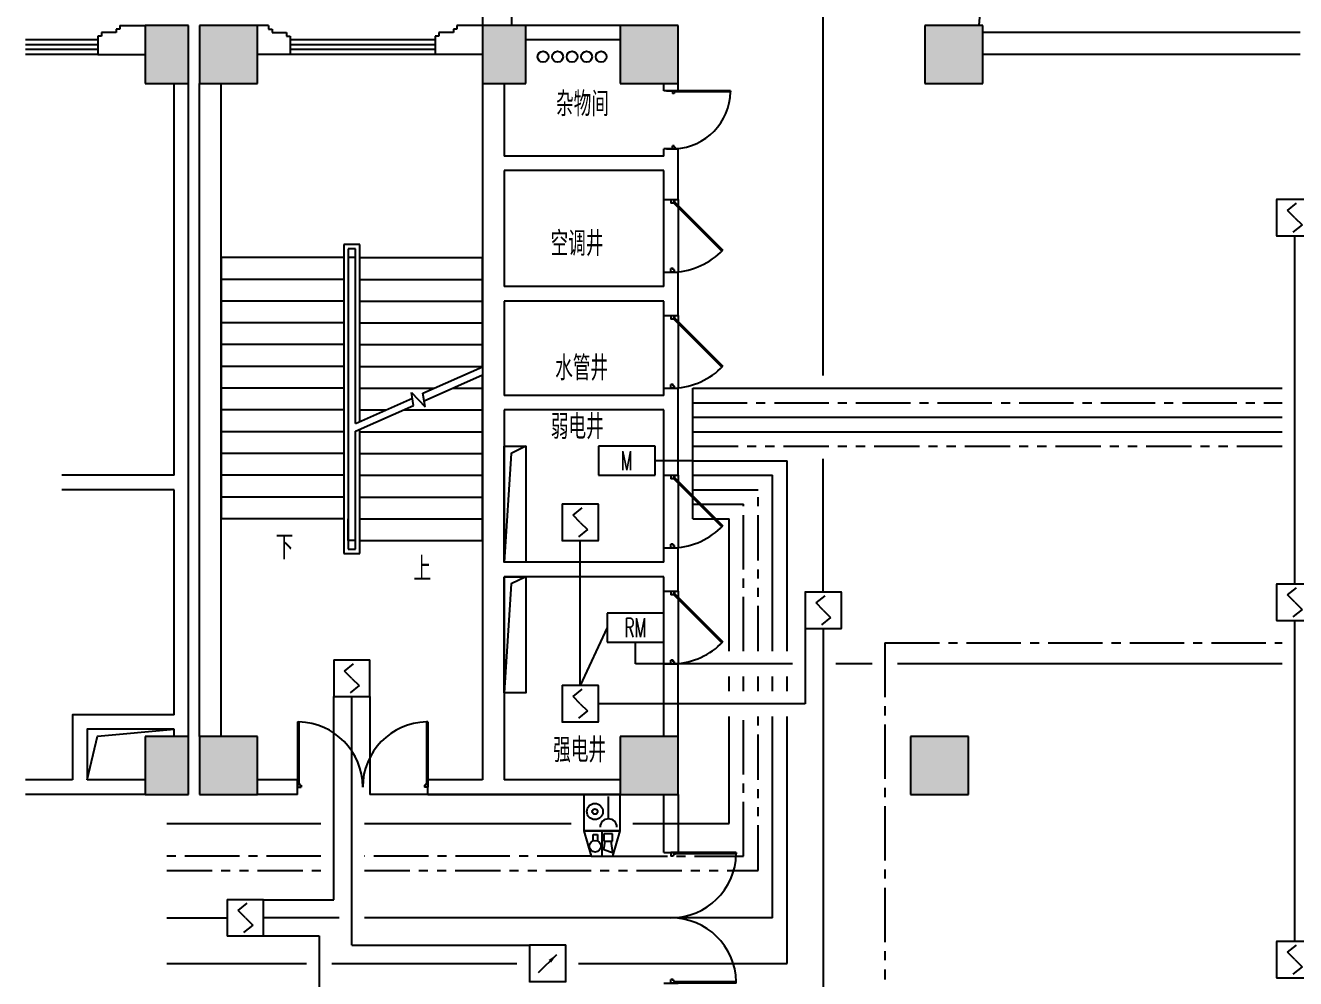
# Model space of a CAD drawing. Extents: x 190999 to 918899, y -200814 to 215286.
# Drawn here: x 686949 to 704460, y -46434 to -33296 of the extents above; entities that cross this region are included whole.
import ezdxf
from ezdxf.enums import TextEntityAlignment as Align

# ---------------------------------------------------------------- set-up
doc = ezdxf.new("R2010")
doc.units = 0
doc.header["$LTSCALE"] = 1000
doc.header["$MEASUREMENT"] = 0
doc.linetypes.add('CENTER2', pattern=[1.125, 0.75, -0.125, 0.125, -0.125])
doc.linetypes.add('PHANTOM2', pattern=[1.25, 0.625, -0.125, 0.125, -0.125, 0.125, -0.125])
for name, color, linetype in [('00-EQUIP', 3, 'Continuous'), ('00-WIRE-4', 6, 'Continuous'), ('A-墙线', 2, 'Continuous'), ('A-外窗', 145, 'Continuous'), ('A-门', 167, 'Continuous'), ('COLUMN', 2, 'Continuous'), ('DIM_SYMB', 3, 'Continuous'), ('PUB_HATCH', 250, 'Continuous'), ('PUB_TEXT', 7, 'Continuous'), ('STAIR', 5, 'Continuous'), ('房间名称', 7, 'Continuous'), ('洞口线', 165, 'Continuous'), ('电井开洞', 97, 'Continuous'), ('雨水管', 151, 'Continuous')]:
    doc.layers.add(name, color=color, linetype=linetype)
doc.styles.add('_COMPLEX', font='COMPLEX.shx', dxfattribs={"width": 0.5})
doc.styles.add('_TCH_DIM', font='SIMPLEX', dxfattribs={"bigfont": 'GBCBIG'})
doc.styles.get("Standard").update_dxf_attribs({"font": 'simhei.ttf'})
doc.styles.add('XXK', font='romans.shx', dxfattribs={"width": 0.75, "bigfont": 'hzf.shx'})
doc.linetypes.add('4INE', pattern='A,1,-0.15,["4",XXK,S=0.3,R=0,X=-0.1,Y=-0.1],-0.25', length=1.4)
doc.linetypes.add('BIG-DLINE', pattern='A,1,-0.15,["D",XXK,S=0.2,R=0,X=-0.1,Y=-0.09],-0.2', length=1.35)

# ---------------------------------------------------------------- blocks, each defined once
blk = doc.blocks.new('m1800')
at = {"layer": 'A-墙线'}
for p, q in [((-900, -100), (-900, 100)), ((900, -100), (900, 100))]:
    blk.add_line(p, q, dxfattribs=at)
at = {"layer": 'A-门'}
for p, q in [((-900, 900), (-900, 0)), ((-900, 900), (-880, 900)), ((-880, 900), (-880, 50)), ((880, 900), (880, 50)), ((900, 900), (880, 900)), ((900, 900), (900, 0)), ((-900, 50), (-870, 50)), ((-900, 0), (-850, 0)), ((-870, 50), (-870, 30)), ((-870, 30), (-850, 30)), ((-850, 30), (-850, 0)), ((850, 30), (850, 0)), ((870, 30), (850, 30)), ((900, 0), (850, 0)), ((870, 50), (870, 30)), ((900, 50), (870, 50))]:
    blk.add_line(p, q, dxfattribs=at)
for centre, start, end in [((-900, 0), 0, 88.7267), ((900, 0), 91.2733, 180)]:
    blk.add_arc(centre, 900, start, end, dxfattribs=at)
blk = doc.blocks.new('bfm01')
at = {"layer": 'A-墙线'}
for p, q in [((-200, 0), (0, 0)), ((-200, -1000), (0, -1000))]:
    blk.add_line(p, q, dxfattribs=at)
at = {"layer": 'A-门'}
for p, q in [((-200, -1000), (-200, 0)), ((-100, 0), (-100, -50)), ((-70, -50), (-100, -50)), ((-50, -30), (-70, -30)), ((-70, -30), (-70, -50)), ((-64, -44), (-50, -30)), ((-64, -44), (603, -711)), ((-50, 0), (-50, -30)), ((-50, -30), (617, -697)), ((0, 0), (0, -1000)), ((-70, -950), (-100, -950)), ((-100, -1000), (-100, -950)), ((-50, -1000), (-100, -1000)), ((-70, -970), (-70, -950)), ((-50, -970), (-70, -970)), ((-50, -1000), (-50, -970))]:
    blk.add_line(p, q, dxfattribs=at)
blk.add_arc((-100, 0), 1000, 272.866, 315.8103, dxfattribs=at)
blk = doc.blocks.new('m1000')
at = {"layer": 'A-墙线'}
for p, q in [((0, 0), (0, 200)), ((1000, 0), (1000, 200))]:
    blk.add_line(p, q, dxfattribs=at)
at = {"layer": 'A-门'}
for p, q in [((0, 1100), (0, 100)), ((0, 1100), (20, 1100)), ((20, 1100), (20, 150)), ((0, 150), (30, 150)), ((0, 100), (50, 100)), ((30, 150), (30, 130)), ((30, 130), (50, 130)), ((50, 130), (50, 100)), ((950, 130), (950, 100)), ((970, 130), (950, 130)), ((1000, 100), (950, 100)), ((970, 150), (970, 130)), ((1000, 150), (970, 150)), ((1000, 150), (1000, 100))]:
    blk.add_line(p, q, dxfattribs=at)
blk.add_arc((0, 100), 1000, 2.866, 88.854, dxfattribs=at)
blk = doc.blocks.new('_LINKPT1')
at = {"color": 0}
blk.add_line((0, 0), (0, 0), dxfattribs=at)
blk = doc.blocks.new('3S1KCGW2')
for p, q in [((0.5, 0.5), (-0.5, 0.5)), ((-0.5, 0.5), (-0.5, -0.5)), ((-0.2, 0.2), (0.05, 0.4)), ((0.5, -0.5), (0.5, 0.5)), ((0, 0), (-0.2, 0.2)), ((0, 0), (0.2, -0.2)), ((0.2, -0.2), (-0.05, -0.4)), ((-0.5, -0.5), (0.5, -0.5))]:
    blk.add_line(p, q)
at = {"const_width": 0.04, "flags": 128}
blk.add_lwpolyline([(-0.5, -0.5), (-0.5, 0.5), (0.5, 0.5), (0.5, -0.5)], close=True, dxfattribs=at)
at = {"xscale": 0.002, "yscale": 0.002, "zscale": 0.002}
for p in [(0, 0.5), (-0.5, 0), (0.5, 0), (0, -0.5)]:
    blk.add_blockref('_LINKPT1', p, dxfattribs=at)
at = {"flags": 9}
blk.add_attdef('A', (0, 0), '', height=0.00002, dxfattribs=at)
blk = doc.blocks.new('6A2DTKY2')
for p, q in [((0.78, 0.4), (-0.78, 0.4)), ((-0.78, 0.4), (-0.78, -0.4)), ((0.78, -0.4), (0.78, 0.4)), ((-0.78, -0.4), (0.78, -0.4))]:
    blk.add_line(p, q)
at = {"xscale": 0.002, "yscale": 0.002, "zscale": 0.002}
for p in [(0, 0.4), (-0.78, 0), (0.78, 0), (0, -0.4)]:
    blk.add_blockref('_LINKPT1', p, dxfattribs=at)
at = {"style": '_COMPLEX', "width": 0.6, "flags": 8}
blk.add_attdef('$TEXT$', text='', height=0.52, dxfattribs=at).set_placement((0, 0), align=Align.MIDDLE_CENTER)
at = {"flags": 9}
blk.add_attdef('A', (0, 0), '', height=0.00002, dxfattribs=at)
blk = doc.blocks.new('3T1W6ZCM')
for p, q in [((0.5, 0.5), (-0.5, 0.5)), ((-0.5, 0.5), (-0.5, -0.5)), ((0.5, -0.5), (0.5, 0.5)), ((-0.178, 0.172), (-0.178, -0.443)), ((-0.5, -0.5), (0.5, -0.5))]:
    blk.add_line(p, q)
at = {"const_width": 0.04}
blk.add_lwpolyline([(-0.5, 0.5), (-0.5, -0.5), (0.5, -0.5), (0.5, 0.5)], close=True, dxfattribs=at)
for radius in [0.222, 0.074]:
    blk.add_circle((0.197, -0.03), radius)
blk.add_arc((-0.178, 0.403), 0.231, 180, 0)
at = {"xscale": 0.002, "yscale": 0.002, "zscale": 0.002}
for p in [(0, 0.5), (-0.5, 0), (0.5, 0), (0, -0.5)]:
    blk.add_blockref('_LINKPT1', p, dxfattribs=at)
at = {"flags": 9}
blk.add_attdef('A', (0, 0), '', height=0.00002, dxfattribs=at)
blk = doc.blocks.new('6A2OE7N0')
for p, q in [((-0.3, 0.35), (-0.5, -0.35)), ((0.3, 0.35), (-0.3, 0.35)), ((-0.246, -0.061), (-0.286, 0.259)), ((-0.286, 0.259), (-0.046, 0.179)), ((-0.046, 0.179), (-0.086, -0.061)), ((0, 0.35), (0, -0.35)), ((0.5, -0.35), (0.3, 0.35)), ((-0.5, -0.35), (0.5, -0.35)), ((-0.286, -0.061), (-0.286, -0.261)), ((-0.046, -0.061), (-0.286, -0.061)), ((-0.286, -0.261), (-0.046, -0.261)), ((-0.046, -0.261), (-0.046, -0.061)), ((0.13, -0.244), (0.13, -0.072)), ((0.25, -0.244), (0.13, -0.244)), ((0.25, -0.072), (0.25, -0.244))]:
    blk.add_line(p, q)
at = {"const_width": 0.04, "flags": 128}
blk.add_lwpolyline([(-0.5, -0.35), (-0.3, 0.35), (0.3, 0.35), (0.5, -0.35)], close=True, dxfattribs=at)
blk.add_circle((0.19, 0.076), 0.16)
at = {"xscale": 0.002, "yscale": 0.002, "zscale": 0.002}
for p in [(-0.4, 0), (0, 0.35), (0.4, 0), (0, -0.35)]:
    blk.add_blockref('_LINKPT1', p, dxfattribs=at)
at = {"flags": 9}
blk.add_attdef('A', (0, 0), '', height=0.00002, dxfattribs=at)
blk = doc.blocks.new('3S2OQ2I8')
for p, q in [((-0.5, 0.5), (0.5, 0.5)), ((-0.5, -0.5), (-0.5, 0.5)), ((0.5, 0.5), (0.5, -0.5)), ((-0.25, -0.25), (0.25, 0.25)), ((0.5, -0.5), (-0.5, -0.5))]:
    blk.add_line(p, q)
at = {"const_width": 0.04, "flags": 128}
blk.add_lwpolyline([(-0.5, -0.5), (-0.5, 0.5), (0.5, 0.5), (0.5, -0.5)], close=True, dxfattribs=at)
blk.add_solid([(0.25, 0.25), (0.021, 0.097), (0.097, 0.029)])
at = {"xscale": 0.002, "yscale": 0.002, "zscale": 0.002}
for p in [(0, 0.5), (-0.5, 0), (0.5, 0), (0, -0.5)]:
    blk.add_blockref('_LINKPT1', p, dxfattribs=at)
at = {"flags": 9}
blk.add_attdef('A', (0, 0), '', height=0.00002, dxfattribs=at)
blk = doc.blocks.new('6A2DRK5Q')
for p, q in [((0.78, 0.4), (-0.78, 0.4)), ((-0.78, 0.4), (-0.78, -0.4)), ((0.78, -0.4), (0.78, 0.4)), ((-0.78, -0.4), (0.78, -0.4))]:
    blk.add_line(p, q)
at = {"xscale": 0.002, "yscale": 0.002, "zscale": 0.002}
for p in [(0, 0.4), (-0.78, 0), (0.78, 0), (0, -0.4)]:
    blk.add_blockref('_LINKPT1', p, dxfattribs=at)
at = {"style": '_COMPLEX', "width": 0.6, "flags": 8}
blk.add_attdef('$TEXT$', text='', height=0.52, dxfattribs=at).set_placement((0, 0), align=Align.MIDDLE_CENTER)
at = {"flags": 9}
blk.add_attdef('A', (0, 0), '', height=0.00002, dxfattribs=at)

msp = doc.modelspace()

# ---------------------------------------------------------------- hatches: boundary and pattern name
at = {"layer": 'PUB_HATCH'}
for points in [[(689198.5, -33296.3), (688598.5, -33296.3), (688598.5, -34096.3), (689198.5, -34096.3)], [(690148.5, -33296.3), (689348.5, -33296.3), (689348.5, -34096.3), (690148.5, -34096.3)], [(693848.5, -33296.3), (693248.5, -33296.3), (693248.5, -34096.3), (693848.5, -34096.3)], [(695948.5, -33296.3), (695148.5, -33296.3), (695148.5, -34096.3), (695948.5, -34096.3)], [(700148.5, -33296.3), (699348.5, -33296.3), (699348.5, -34096.3), (700148.5, -34096.3)], [(689198.5, -43096.3), (688598.5, -43096.3), (688598.5, -43896.3), (689198.5, -43896.3)], [(690148.5, -43096.3), (689348.5, -43096.3), (689348.5, -43896.3), (690148.5, -43896.3)], [(695948.5, -43096.3), (695148.5, -43096.3), (695148.5, -43896.3), (695948.5, -43896.3)], [(699948.5, -43896.3), (699948.5, -43096.3), (699148.5, -43096.3), (699148.5, -43896.3)]]:
    msp.add_hatch(color=256, dxfattribs=at).paths.add_polyline_path(points)

# ---------------------------------------------------------------- linework, layer by layer
at = {"layer": '00-WIRE-4'}
for p, q in [((697948.5, -38121.3), (697948.5, -29726.3)), ((704448.5, -40996.3), (704448.5, -36196.3)), ((696148.5, -40096.3), (696148.5, -38296.3)), ((696148.5, -38696.3), (704273.5, -38696.3)), ((696148.5, -39296.3), (695628.5, -39296.3)), ((697948.5, -41106.3), (697948.5, -39271.3)), ((696148.5, -39496.3), (697248.5, -39496.3)), ((697248.5, -41921.3), (697248.5, -39496.3)), ((696148.5, -39696.3), (697048.5, -39696.3)), ((694598.5, -42395.2), (694598.5, -40396.3)), ((704448.5, -45921.3), (704448.5, -41496.3)), ((694968.5, -41596.3), (694598.5, -42395.2)), ((697698.5, -41606.3), (697698.5, -42645.2)), ((697948.5, -41606.3), (697948.5, -48303.1)), ((697248.5, -42470.2), (697248.5, -42271.3)), ((691198.5, -45346.3), (691198.5, -42546.3)), ((691448.5, -45974.9), (691448.5, -42546.3)), ((691698.5, -42546.3), (691698.5, -43896.3)), ((697698.5, -42645.2), (694848.5, -42645.2)), ((697248.5, -45596.3), (697248.5, -42820.2)), ((694648.5, -43896.3), (691698.5, -43896.3)), ((690231.9, -45346.3), (691198.5, -45346.3)), ((688898.5, -45596.3), (689731.9, -45596.3)), ((691273.5, -45596.3), (690231.9, -45596.3)), ((697248.5, -45596.3), (691623.5, -45596.3)), ((690231.9, -45846.3), (690998.5, -45846.3)), ((690998.5, -45846.3), (690998.5, -48136.6)), ((691448.5, -45974.9), (693898.2, -45974.9))]:
    msp.add_line(p, q, dxfattribs=at)
at = {"layer": '00-WIRE-4', "linetype": '4INE'}
for p, q in [((696148.5, -38296.3), (704273.5, -38296.3)), ((696648.5, -41921.3), (696648.5, -40096.3)), ((695358.5, -42096.3), (695358.5, -41796.3)), ((697523.5, -42096.3), (695358.5, -42096.3)), ((698623.5, -42096.3), (698123.5, -42096.3)), ((704273.5, -42096.3), (698973.5, -42096.3)), ((696648.5, -42470.2), (696648.5, -42271.3)), ((696648.5, -44296.3), (696648.5, -42820.2)), ((688898.5, -44296.3), (691023.5, -44296.3)), ((691623.5, -44296.3), (694473.5, -44296.3)), ((695323.5, -44296.3), (696648.5, -44296.3))]:
    msp.add_line(p, q, dxfattribs=at)
at = {"layer": '00-WIRE-4', "linetype": 'CENTER2'}
for p, q in [((696148.5, -38496.3), (704273.5, -38496.3)), ((696148.5, -39896.3), (696848.5, -39896.3)), ((696848.5, -41921.3), (696848.5, -39896.3)), ((696148.5, -40096.3), (696648.5, -40096.3)), ((698798.5, -41806.3), (704273.5, -41806.3)), ((698798.5, -41806.3), (698798.5, -46446.3)), ((696848.5, -42470.2), (696848.5, -42271.3)), ((696848.5, -44746.3), (696848.5, -42820.2)), ((691023.5, -44746.3), (688898.5, -44746.3)), ((694753.9, -44746.3), (691623.5, -44746.3)), ((695048.5, -44746.3), (696848.5, -44746.3))]:
    msp.add_line(p, q, dxfattribs=at)
at = {"layer": '00-WIRE-4', "linetype": 'BIG-DLINE'}
for p, q in [((696148.5, -38896.3), (704273.5, -38896.3)), ((696148.5, -39296.3), (697448.5, -39296.3)), ((697448.5, -41921.3), (697448.5, -39296.3)), ((697448.5, -42470.2), (697448.5, -42271.3)), ((697448.5, -46224.9), (697448.5, -42820.2)), ((688898.5, -46224.9), (690823.5, -46224.9)), ((691173.5, -46224.9), (693723.2, -46224.9)), ((694573.2, -46224.9), (697448.5, -46224.9))]:
    msp.add_line(p, q, dxfattribs=at)
at = {"layer": '00-WIRE-4', "linetype": 'PHANTOM2'}
for p, q in [((696148.5, -39096.3), (704273.5, -39096.3)), ((697048.5, -41921.3), (697048.5, -39696.3)), ((697048.5, -42470.2), (697048.5, -42271.3)), ((697048.5, -44946.3), (697048.5, -42820.2)), ((688898.5, -44946.3), (691023.5, -44946.3)), ((691623.5, -44946.3), (697048.5, -44946.3))]:
    msp.add_line(p, q, dxfattribs=at)
at = {"layer": 'A-墙线'}
for p, q in [((693648.5, -32596.3), (693648.5, -33296.3)), ((693248.5, -32896.3), (693248.5, -33296.3)), ((687998.5, -33396.3), (687998.5, -33446.3)), ((688198.5, -33396.3), (687998.5, -33396.3)), ((688198.5, -33346.3), (688198.5, -33396.3)), ((688248.5, -33346.3), (688198.5, -33346.3)), ((688248.5, -33296.3), (688598.5, -33296.3)), ((688248.5, -33296.3), (688248.5, -33346.3)), ((690298.5, -33296.3), (690148.5, -33296.3)), ((690298.5, -33296.3), (690298.5, -33346.3)), ((690298.5, -33346.3), (690348.5, -33346.3)), ((690348.5, -33346.3), (690348.5, -33396.3)), ((690348.5, -33396.3), (690548.5, -33396.3)), ((690548.5, -33396.3), (690548.5, -33446.3)), ((692648.5, -33396.3), (692648.5, -33446.3)), ((692848.5, -33396.3), (692648.5, -33396.3)), ((692848.5, -33346.3), (692848.5, -33396.3)), ((692898.5, -33346.3), (692848.5, -33346.3)), ((693248.5, -33296.3), (692898.5, -33296.3)), ((692898.5, -33296.3), (692898.5, -33346.3)), ((695248.5, -33296.3), (693848.5, -33296.3)), ((687998.5, -33446.3), (687948.5, -33446.3)), ((687948.5, -33446.3), (687948.5, -33696.3)), ((690548.5, -33446.3), (690598.5, -33446.3)), ((690598.5, -33446.3), (690598.5, -33696.3)), ((692648.5, -33446.3), (692598.5, -33446.3)), ((692598.5, -33446.3), (692598.5, -33696.3)), ((695148.5, -33496.3), (693848.5, -33496.3)), ((687948.5, -33696.3), (688598.5, -33696.3)), ((690598.5, -33696.3), (690148.5, -33696.3)), ((693248.5, -33696.3), (692598.5, -33696.3)), ((688998.5, -39496.3), (688998.5, -34096.3)), ((689198.5, -43096.3), (689198.5, -34096.3)), ((689348.5, -43096.3), (689348.5, -34096.3)), ((689648.5, -43096.3), (689648.5, -34096.3)), ((693248.5, -34096.3), (693248.5, -43696.3)), ((693548.5, -34096.3), (693548.5, -35096.3)), ((695748.5, -34196.3), (695748.5, -34096.3)), ((695948.5, -34196.3), (695948.5, -34096.3)), ((695948.5, -34196.3), (695748.5, -34196.3)), ((695748.5, -35096.3), (695748.5, -34996.3)), ((695948.5, -34996.3), (695748.5, -34996.3)), ((695948.5, -35696.3), (695948.5, -34996.3)), ((695748.5, -35096.3), (693548.5, -35096.3)), ((693548.5, -35296.3), (693548.5, -36896.3)), ((695748.5, -35296.3), (693548.5, -35296.3)), ((695748.5, -35696.3), (695748.5, -35296.3)), ((695748.5, -36896.3), (695748.5, -36696.3)), ((695948.5, -37296.3), (695948.5, -36696.3)), ((695748.5, -36896.3), (693548.5, -36896.3)), ((693548.5, -37096.3), (693548.5, -38396.3)), ((695748.5, -37096.3), (693548.5, -37096.3)), ((695748.5, -37296.3), (695748.5, -37096.3)), ((695748.5, -38396.3), (695748.5, -38296.3)), ((695948.5, -39496.3), (695948.5, -38296.3)), ((695748.5, -38396.3), (693548.5, -38396.3)), ((693548.5, -38596.3), (693548.5, -40696.3)), ((695748.5, -38596.3), (693548.5, -38596.3)), ((695748.5, -39496.3), (695748.5, -38596.3)), ((688998.5, -39496.3), (687448.5, -39496.3)), ((688998.5, -39696.3), (687448.5, -39696.3)), ((688998.5, -42796.3), (688998.5, -39696.3)), ((695748.5, -40696.3), (695748.5, -40496.3)), ((695948.5, -41096.3), (695948.5, -40496.3)), ((695748.5, -40696.3), (693548.5, -40696.3)), ((693548.5, -40896.3), (693548.5, -43696.3)), ((695748.5, -40896.3), (693548.5, -40896.3)), ((695748.5, -41096.3), (695748.5, -40896.3)), ((695748.5, -43096.3), (695748.5, -42096.3)), ((695948.5, -43096.3), (695948.5, -42096.3)), ((688998.5, -43096.3), (688998.5, -42996.3)), ((687598.5, -43696.3), (686948.5, -43696.3)), ((688598.5, -43696.3), (687798.5, -43696.3)), ((690698.5, -43696.3), (690148.5, -43696.3)), ((693248.5, -43696.3), (692498.5, -43696.3)), ((695148.5, -43696.3), (693548.5, -43696.3)), ((688598.5, -43896.3), (686948.5, -43896.3)), ((690698.5, -43896.3), (690148.5, -43896.3)), ((692498.5, -43896.3), (695148.5, -43896.3)), ((695748.5, -44696.3), (695748.5, -43896.3)), ((695948.5, -43896.3), (695948.5, -44696.3))]:
    msp.add_line(p, q, dxfattribs=at)
for points in [[(688998.5, -42796.3), (687598.5, -42796.3), (687598.5, -43696.3)], [(688498.5, -42996.3), (687798.5, -42996.3), (687798.5, -43696.3)], [(688998.5, -42996.3), (687798.5, -42996.3), (687798.5, -43696.3)]]:
    msp.add_lwpolyline(points, dxfattribs=at)
at = {"layer": 'A-外窗'}
for p, q in [((687948.5, -33496.3), (686948.5, -33496.3)), ((687948.5, -33566.3), (686948.5, -33566.3)), ((692598.5, -33496.3), (690598.5, -33496.3)), ((692598.5, -33566.3), (690598.5, -33566.3)), ((687948.5, -33626.3), (686948.5, -33626.3)), ((687948.5, -33696.3), (686948.5, -33696.3)), ((692598.5, -33626.3), (690598.5, -33626.3)), ((692598.5, -33696.3), (690598.5, -33696.3))]:
    msp.add_line(p, q, dxfattribs=at)
at = {"layer": 'COLUMN'}
for p, q in [((689198.5, -33296.3), (688598.5, -33296.3)), ((688598.5, -33296.3), (688598.5, -34096.3)), ((689198.5, -34096.3), (689198.5, -33296.3)), ((690148.5, -33296.3), (689348.5, -33296.3)), ((689348.5, -33296.3), (689348.5, -34096.3)), ((690148.5, -34096.3), (690148.5, -33296.3)), ((693848.5, -33296.3), (693248.5, -33296.3)), ((693248.5, -33296.3), (693248.5, -34096.3)), ((693848.5, -34096.3), (693848.5, -33296.3)), ((695948.5, -33296.3), (695148.5, -33296.3)), ((695148.5, -33296.3), (695148.5, -34096.3)), ((695948.5, -34096.3), (695948.5, -33296.3)), ((700148.5, -33296.3), (699348.5, -33296.3)), ((699348.5, -33296.3), (699348.5, -34096.3)), ((700148.5, -34096.3), (700148.5, -33296.3)), ((688598.5, -34096.3), (689198.5, -34096.3)), ((689348.5, -34096.3), (690148.5, -34096.3)), ((693248.5, -34096.3), (693848.5, -34096.3)), ((695148.5, -34096.3), (695948.5, -34096.3)), ((699348.5, -34096.3), (700148.5, -34096.3)), ((689198.5, -43096.3), (688598.5, -43096.3)), ((688598.5, -43096.3), (688598.5, -43896.3)), ((689198.5, -43896.3), (689198.5, -43096.3)), ((690148.5, -43096.3), (689348.5, -43096.3)), ((689348.5, -43096.3), (689348.5, -43896.3)), ((690148.5, -43896.3), (690148.5, -43096.3)), ((695948.5, -43096.3), (695148.5, -43096.3)), ((695148.5, -43096.3), (695148.5, -43896.3)), ((695948.5, -43896.3), (695948.5, -43096.3)), ((699948.5, -43096.3), (699148.5, -43096.3)), ((699148.5, -43096.3), (699148.5, -43896.3)), ((699948.5, -43896.3), (699948.5, -43096.3)), ((688598.5, -43896.3), (689198.5, -43896.3)), ((689348.5, -43896.3), (690148.5, -43896.3)), ((695148.5, -43896.3), (695948.5, -43896.3)), ((699148.5, -43896.3), (699948.5, -43896.3))]:
    msp.add_line(p, q, dxfattribs=at)
at = {"layer": 'DIM_SYMB'}
for points in [[(690493.9, -40096.3, 0, 0, 0), (690493.2, -35146, 0, 0, 0), (692403.5, -35146, 0, 0, 0), (692403.5, -38071.5, 80, 0, 0), (692403.5, -38371.5, 0, 0, 0)], [(692403.5, -40396.3, 0, 0, 0), (692403.5, -38896.3, 80, 0, 0), (692403.5, -38596.3, 0, 0, 0)]]:
    msp.add_lwpolyline(points, format="xyseb", dxfattribs=at)
at = {"layer": 'STAIR'}
for p, q in [((700098.5, -33296.3), (702329.3, -5097.2)), ((704520.6, -33396.3), (700148.5, -33396.3)), ((704520.6, -33696.3), (700148.5, -33696.3)), ((691338.5, -36316.3), (691338.5, -40576.3)), ((691558.5, -36316.3), (691338.5, -36316.3)), ((691398.5, -36376.3), (691398.5, -40516.3)), ((691498.5, -36376.3), (691398.5, -36376.3)), ((691498.5, -38781.6), (691498.5, -36376.3)), ((691558.5, -38754.8), (691558.5, -36316.3)), ((689648.5, -36496.3), (689648.5, -40096.3)), ((691338.5, -36496.3), (689648.5, -36496.3)), ((691398.5, -36496.3), (691398.5, -40096.3)), ((691498.5, -36496.3), (691398.5, -36496.3)), ((691498.5, -38781.6), (691498.5, -36496.3)), ((691558.5, -36496.3), (693248.5, -36496.3)), ((693248.5, -38001.6), (693248.5, -36496.3)), ((691338.5, -36796.3), (689648.5, -36796.3)), ((691558.5, -36796.3), (693248.5, -36796.3)), ((691338.5, -37096.3), (689648.5, -37096.3)), ((691558.5, -37096.3), (693248.5, -37096.3)), ((691338.5, -37396.3), (689648.5, -37396.3)), ((691558.5, -37396.3), (693248.5, -37396.3)), ((691338.5, -37696.3), (689648.5, -37696.3)), ((691558.5, -37696.3), (693248.5, -37696.3)), ((691338.5, -37996.3), (689648.5, -37996.3)), ((691558.5, -37996.3), (693248.5, -37996.3)), ((692429.2, -38366.7), (693248.5, -38001.6)), ((692445.5, -38469), (693248.5, -38111)), ((693248.5, -40396.3), (693248.5, -38111)), ((691338.5, -38296.3), (689648.5, -38296.3)), ((691558.5, -38296.3), (692587.3, -38296.3)), ((692832.9, -38296.3), (693248.5, -38296.3)), ((691498.5, -38781.6), (692283.4, -38431.8)), ((692299.6, -38534), (692271.6, -38357.8)), ((692271.6, -38357.8), (692458.5, -38551.2)), ((692458.5, -38551.2), (692429.2, -38366.7)), ((691338.5, -38596.3), (689648.5, -38596.3)), ((691498.5, -38891), (692299.6, -38534)), ((691558.5, -38596.3), (691914.2, -38596.3)), ((692159.8, -38596.3), (693248.5, -38596.3)), ((691558.5, -40576.3), (691558.5, -38864.3)), ((691338.5, -38896.3), (689648.5, -38896.3)), ((691498.5, -40396.3), (691498.5, -38891)), ((691498.5, -40516.3), (691498.5, -38891)), ((691558.5, -38896.3), (693248.5, -38896.3)), ((691338.5, -39196.3), (689648.5, -39196.3)), ((691558.5, -39196.3), (693248.5, -39196.3)), ((691338.5, -39496.3), (689648.5, -39496.3)), ((691558.5, -39496.3), (693248.5, -39496.3)), ((691338.5, -39796.3), (689648.5, -39796.3)), ((691558.5, -39796.3), (693248.5, -39796.3)), ((691338.5, -40096.3), (689648.5, -40096.3)), ((691398.5, -40396.3), (691398.5, -40096.3)), ((691558.5, -40096.3), (693248.5, -40096.3)), ((691498.5, -40396.3), (691398.5, -40396.3)), ((691558.5, -40396.3), (693248.5, -40396.3)), ((691338.5, -40576.3), (691558.5, -40576.3)), ((691398.5, -40516.3), (691498.5, -40516.3))]:
    msp.add_line(p, q, dxfattribs=at)
at = {"layer": '洞口线', "ltscale": 2}
msp.add_lwpolyline([(687798.5, -43696.3), (687941, -43091.4), (688998.5, -42996.3)], dxfattribs=at)
at = {"layer": '电井开洞'}
for points in [[(693848.5, -39096.3), (693643.2, -39194.9), (693548.5, -40696.3)], [(693848.5, -40896.3), (693643.2, -40994.9), (693548.5, -42496.3)]]:
    msp.add_lwpolyline(points, dxfattribs=at)
at = {"layer": '电井开洞', "color": 4}
for points in [[(693548.5, -39096.3), (693848.5, -39096.3), (693848.5, -40696.3), (693548.5, -40696.3)], [(693548.5, -40896.3), (693848.5, -40896.3), (693848.5, -42496.3), (693548.5, -42496.3)]]:
    msp.add_lwpolyline(points, close=True, dxfattribs=at)
at = {"layer": '雨水管'}
for centre in [(694085.5, -33727.8), (694285.5, -33727.8), (694485.5, -33727.8), (694685.5, -33727.8), (694885.5, -33727.8)]:
    msp.add_circle(centre, 75, dxfattribs=at)

# ---------------------------------------------------------------- block references
at = {"layer": '00-EQUIP', "xscale": 500, "yscale": 500, "zscale": 500}
for p in [(704448.5, -35946.3), (694598.5, -40146.3), (697948.5, -41356.3), (704448.5, -41246.3), (694598.5, -42645.2), (704448.5, -46171.3)]:
    msp.add_blockref('3S1KCGW2', p, dxfattribs=at)
for name, p, values in [('6A2DTKY2', (695238.5, -39296.3), {'$TEXT$': 'M'}), ('6A2DRK5Q', (695358.5, -41596.3), {'$TEXT$': 'RM'})]:
    msp.add_blockref(name, p, dxfattribs=at).add_auto_attribs(values)
at = {"layer": '00-EQUIP', "yscale": 500, "zscale": 500}
for name, p, xscale, rotation in [('3S1KCGW2', (691448.5, -42296.3), 500, 180), ('3T1W6ZCM', (694898.5, -44146.3), 500, 180), ('6A2OE7N0', (694898.5, -44571.3), 500, 180), ('3S1KCGW2', (689981.9, -45596.3), 500, 180), ('3S2OQ2I8', (694148.2, -46224.9), -500, 270)]:
    msp.add_blockref(name, p, dxfattribs=dict(at, xscale=xscale, rotation=rotation))
at = {"layer": 'A-门', "xscale": 0.7999999999883585, "yscale": 0.7999999999883585, "zscale": 0.8, "rotation": 270}
msp.add_blockref('m1000', (695788.5, -34196.3), dxfattribs=at)
at = {"layer": 'A-门'}
for name, p in [('bfm01', (695948.5, -35696.3)), ('bfm01', (695948.5, -37296.3)), ('bfm01', (695948.5, -39496.3)), ('bfm01', (695948.5, -41096.3)), ('m1800', (691598.5, -43796.3))]:
    msp.add_blockref(name, p, dxfattribs=at)
at = {"layer": 'A-门', "rotation": 270}
msp.add_blockref('m1800', (695848.5, -45596.3), dxfattribs=at)

# ---------------------------------------------------------------- texts
at = {"layer": 'PUB_TEXT', "style": '_TCH_DIM'}
for s, p in [('下', (690398.9, -40656.3)), ('上', (692299.3, -40956.3))]:
    msp.add_text(s, height=337.6, dxfattribs=at).set_placement(p)
at = {"layer": '房间名称', "style": '_TCH_DIM'}
for s, p in [('杂物间', (694264, -34548.2)), ('空调井', (694188, -36473.2)), ('水管井', (694251.8, -38188.9)), ('弱电井', (694191.7, -38997.2)), ('强电井', (694224.2, -43453))]:
    msp.add_text(s, height=337.59, dxfattribs=at).set_placement(p)

doc.saveas('drawing.dxf')
